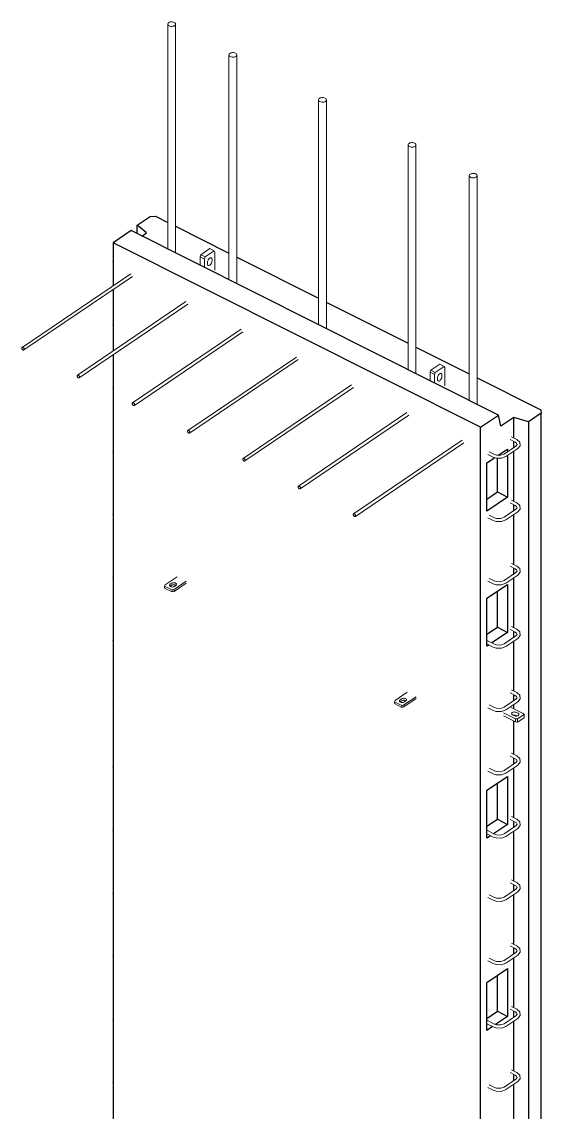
# Model space of a CAD drawing. Header units: millimetres. Extents: x -20701 to -6422, y 1067 to 18539.
# Drawn here: x -7740 to -6422, y 12848 to 15614 of the extents above; entities that cross this region are included whole.
import ezdxf

# ---------------------------------------------------------------- set-up
doc = ezdxf.new("R2010")
doc.units = ezdxf.units.MM
for name, color, linetype, lineweight in [('A-GENM', 13, 'Continuous', 18), ('A-WALL', 113, 'Continuous', 25), ('S-RBAR', 171, 'Continuous', 18)]:
    doc.layers.add(name, color=color, linetype=linetype, lineweight=lineweight)

# ---------------------------------------------------------------- blocks, each defined once
blk = doc.blocks.new('Rebar Bar - Part 2227165887-431004-3D Ortho')
at = {"layer": 'S-RBAR'}
blk.add_line((-13671.1, 7796.6), (-13670.8, 7793.9), dxfattribs=at)
blk = doc.blocks.new('Rebar Bar - Part 3166313199-431004-3D Ortho')
at = {"layer": 'S-RBAR'}
for p, q in [((-12719.8, 7290.9), (-12706.3, 7284.1)), ((-12702.7, 7291.3), (-12716.2, 7298))]:
    blk.add_line(p, q, dxfattribs=at)
blk = doc.blocks.new('Rebar Bar - Part 2227165887-V1-3D Ortho')
at = {"layer": 'S-RBAR'}
for points in [[(-12674.1, 7285.6, 0), (-12685.5, 7281.3, 0), (-12699.2, 7281.7, 0), (-12706.3, 7284.1, 0)], [(-12678.6, 7292.2, 0), (-12687.1, 7289.2, 0), (-12698.2, 7289.6, 0), (-12702.7, 7291.3, 0)]]:
    blk.add_polyline3d(points, dxfattribs=at)
blk = doc.blocks.new('Rebar Bar - Part 981547073-431004-3D Ortho')
at = {"layer": 'S-RBAR'}
for p, q in [((-12648.5, 7312.5), (-12678.6, 7292.2)), ((-12674.1, 7285.6), (-12644.1, 7305.9))]:
    blk.add_line(p, q, dxfattribs=at)
blk = doc.blocks.new('Rebar Bar - Part 2227165887-V2-3D Ortho')
at = {"layer": 'S-RBAR'}
for points in [[(-12648.5, 7312.5, 0), (-12645.5, 7316.4, 0), (-12646.9, 7319.8, 0), (-12650.2, 7322.1, 0)], [(-12644.1, 7305.9, 0), (-12638.1, 7313.3, 0), (-12639.1, 7322.6, 0), (-12646.6, 7329.3, 0)]]:
    blk.add_polyline3d(points, dxfattribs=at)
blk = doc.blocks.new('Rebar Bar - Part 3131074535-431004-3D Ortho')
at = {"layer": 'S-RBAR'}
for p, q in [((-12646.6, 7329.3), (-12660.1, 7336)), ((-12663.7, 7328.9), (-12650.2, 7322.1))]:
    blk.add_line(p, q, dxfattribs=at)
blk = doc.blocks.new('Rebar Bar - Part 3166313199-V3-3D Ortho')
at = {"layer": 'S-RBAR'}
for p, q in [((-12702.7, 7451.8), (-12722.5, 7461.8)), ((-12722.5, 7452.8), (-12706.3, 7444.7))]:
    blk.add_line(p, q, dxfattribs=at)
blk = doc.blocks.new('Rebar Bar - Part 3166313199-V8-3D Ortho')
at = {"layer": 'S-RBAR'}
for p, q in [((-12720.1, 13874.5), (-12706.3, 13867.6)), ((-12702.7, 13874.8), (-12716.2, 13881.5))]:
    blk.add_line(p, q, dxfattribs=at)
blk = doc.blocks.new('Rebar Bar - Part 3450276098-431004-3D Ortho')
at = {"layer": 'S-RBAR'}
for p, q in [((-12766.9, 15224.2), (-12766.9, 14653.8)), ((-12746.9, 14643.7), (-12746.9, 15224.2))]:
    blk.add_line(p, q, dxfattribs=at)
for points in [[(-12750.4, 15228.6, 0), (-12752.6, 15229.5, 0), (-12755.1, 15230, 0), (-12757.7, 15230, 0), (-12760.2, 15229.7, 0), (-12762.6, 15229, 0), (-12764.5, 15228, 0), (-12765.9, 15226.8, 0), (-12766.8, 15225.3, 0), (-12766.9, 15223.8, 0), (-12766.4, 15222.3, 0), (-12765.2, 15220.9, 0), (-12763.5, 15219.8, 0)], [(-12763.5, 15219.8, 0), (-12761.3, 15219, 0), (-12758.8, 15218.5, 0), (-12756.2, 15218.4, 0), (-12753.6, 15218.7, 0), (-12751.3, 15219.4, 0), (-12749.4, 15220.4, 0), (-12747.9, 15221.7, 0), (-12747.1, 15223.1, 0), (-12747, 15224.7, 0), (-12747.5, 15226.1, 0), (-12748.7, 15227.5, 0), (-12750.4, 15228.6, 0)]]:
    blk.add_polyline3d(points, dxfattribs=at)
blk = doc.blocks.new('Rebar Bar - Part 3314717470-431004-3D Ortho')
at = {"layer": 'S-RBAR'}
for p, q in [((-13376.9, 15530.6), (-13376.9, 14960.1)), ((-13356.9, 14950.1), (-13356.9, 15530.6))]:
    blk.add_line(p, q, dxfattribs=at)
for points in [[(-13360.4, 15535, 0), (-13362.6, 15535.8, 0), (-13365, 15536.3, 0), (-13367.6, 15536.4, 0), (-13370.2, 15536.1, 0), (-13372.5, 15535.4, 0), (-13374.5, 15534.4, 0), (-13375.9, 15533.1, 0), (-13376.7, 15531.7, 0), (-13376.9, 15530.1, 0), (-13376.3, 15528.7, 0), (-13375.2, 15527.3, 0), (-13373.4, 15526.2, 0)], [(-13373.4, 15526.2, 0), (-13371.2, 15525.3, 0), (-13368.8, 15524.8, 0), (-13366.2, 15524.8, 0), (-13363.6, 15525.1, 0), (-13361.3, 15525.8, 0), (-13359.3, 15526.8, 0), (-13357.9, 15528, 0), (-13357.1, 15529.5, 0), (-13356.9, 15531, 0), (-13357.5, 15532.5, 0), (-13358.6, 15533.9, 0), (-13360.4, 15535, 0)]]:
    blk.add_polyline3d(points, dxfattribs=at)
blk = doc.blocks.new('RR spread anchor face based - RR-SA-5_0-240-2134540-3D Ortho')
at = {"layer": 'A-GENM'}
for p, q in [((-13450, 15018.4), (-13448.4, 15023.6)), ((-13448.4, 15023.6), (-13425.6, 15039.1)), ((-13448.4, 15023.6), (-13437, 15017.9)), ((-13414.2, 15033.4), (-13437, 15017.9)), ((-13425.6, 15039.1), (-13414.2, 15033.4)), ((-13412.6, 15030.4), (-13414.2, 15033.4)), ((-13412.6, 14984), (-13412.6, 15030.4)), ((-13450, 14996.8), (-13450, 15018.4)), ((-13438.7, 15012.7), (-13450, 15018.4)), ((-13437, 15017.9), (-13438.7, 15012.7)), ((-13438.7, 15012.7), (-13438.7, 14991.1)), ((-13431.5, 15000.3), (-13431.5, 15003.5)), ((-13419.8, 15011.5), (-13419.8, 15008.2))]:
    blk.add_line(p, q, dxfattribs=at)
for points in [[(-13431.5, 15003.5, 0), (-13431.3, 15005.6, 0), (-13430.7, 15007.7, 0), (-13429.8, 15009.9, 0), (-13428.6, 15011.9, 0), (-13427.1, 15013.6, 0), (-13425.6, 15014.8, 0), (-13424.1, 15015.6, 0), (-13422.7, 15015.8, 0), (-13421.5, 15015.5, 0), (-13420.5, 15014.6, 0), (-13420, 15013.3, 0), (-13419.8, 15011.5, 0)], [(-13429.8, 14996.3, 0), (-13430.7, 14997.2, 0), (-13431.3, 14998.5, 0), (-13431.5, 15000.3, 0)], [(-13419.8, 15008.2, 0), (-13420, 15006.2, 0), (-13420.5, 15004.1, 0), (-13421.5, 15001.9, 0), (-13422.7, 14999.9, 0), (-13424.1, 14998.2, 0), (-13425.6, 14997, 0), (-13427.1, 14996.2, 0), (-13428.6, 14996, 0)]]:
    blk.add_polyline3d(points, dxfattribs=at)
blk = doc.blocks.new('RR spread anchor face based - RR-SA-1_4-160-2134593-3D Ortho')
at = {"layer": 'A-GENM'}
for p, q in [((-12924.5, 8060.8), (-12955.4, 8039.9)), ((-12932.7, 8028.5), (-12901.7, 8049.4)), ((-12955.4, 8039.9), (-12956.8, 8036.7)), ((-12956.8, 8036.7), (-12937.8, 8027.2)), ((-12956.8, 8031.9), (-12956.8, 8036.7)), ((-12937.8, 8022.3), (-12956.8, 8031.9)), ((-12942.5, 8041.5), (-12938.6, 8044.1)), ((-12938.6, 8039.3), (-12942.5, 8036.6)), ((-12937.8, 8027.2), (-12932.7, 8028.5)), ((-12937.8, 8022.3), (-12937.8, 8027.2)), ((-12932.7, 8023.6), (-12937.8, 8022.3)), ((-12901.7, 8044.6), (-12932.7, 8023.6)), ((-12932.7, 8028.5), (-12932.7, 8023.6)), ((-12928, 8038.8), (-12931.9, 8036.2))]:
    blk.add_line(p, q, dxfattribs=at)
for points in [[(-12931.9, 8036.2, 0), (-12933.3, 8035.5, 0), (-12934.9, 8035, 0), (-12936.7, 8034.8, 0), (-12938.5, 8034.8, 0), (-12940.2, 8035.1, 0), (-12941.8, 8035.7, 0), (-12943, 8036.5, 0), (-12943.8, 8037.5, 0), (-12944.2, 8038.5, 0), (-12944.1, 8039.6, 0), (-12943.5, 8040.6, 0), (-12942.5, 8041.5, 0)], [(-12938.6, 8044.1, 0), (-12937.2, 8044.9, 0), (-12935.6, 8045.3, 0), (-12933.8, 8045.5, 0), (-12932, 8045.5, 0), (-12930.3, 8045.2, 0), (-12928.7, 8044.6, 0), (-12927.5, 8043.8, 0), (-12926.7, 8042.8, 0), (-12926.3, 8041.8, 0), (-12926.4, 8040.7, 0), (-12927, 8039.7, 0), (-12928, 8038.8, 0)], [(-12927.7, 8039.1, 0), (-12928.7, 8039.7, 0), (-12930.3, 8040.3, 0), (-12932, 8040.6, 0), (-12933.8, 8040.7, 0), (-12935.6, 8040.5, 0), (-12937.2, 8040, 0), (-12938.6, 8039.3, 0)]]:
    blk.add_polyline3d(points, dxfattribs=at)
blk = doc.blocks.new('RR spread anchor face based - RR-SA-1_4-160-V11-3D Ortho')
at = {"layer": 'A-GENM'}
for p, q in [((-13507.9, 14206.8), (-13538.9, 14185.9)), ((-13526, 14187.5), (-13522, 14190.1)), ((-13516.1, 14174.5), (-13485.2, 14195.4)), ((-13485.2, 14190.5), (-13516.1, 14169.6)), ((-13538.9, 14185.9), (-13540.2, 14182.7)), ((-13540.2, 14182.7), (-13521.3, 14173.2)), ((-13540.2, 14177.8), (-13540.2, 14182.7)), ((-13521.3, 14168.3), (-13540.2, 14177.8)), ((-13522, 14185.2), (-13526, 14182.6)), ((-13521.3, 14173.2), (-13516.1, 14174.5)), ((-13521.3, 14168.3), (-13521.3, 14173.2)), ((-13516.1, 14169.6), (-13521.3, 14168.3)), ((-13516.1, 14174.5), (-13516.1, 14169.6)), ((-13511.4, 14184.8), (-13515.4, 14182.1))]:
    blk.add_line(p, q, dxfattribs=at)
for points in [[(-13522, 14190.1, 0), (-13520.7, 14190.8, 0), (-13519.1, 14191.3, 0), (-13517.3, 14191.5, 0), (-13515.4, 14191.5, 0), (-13513.7, 14191.1, 0), (-13512.2, 14190.5, 0), (-13511, 14189.8, 0), (-13510.1, 14188.8, 0), (-13509.8, 14187.8, 0), (-13509.9, 14186.7, 0), (-13510.4, 14185.7, 0), (-13511.4, 14184.8, 0)], [(-13515.4, 14182.1, 0), (-13516.7, 14181.4, 0), (-13518.3, 14180.9, 0), (-13520.1, 14180.7, 0), (-13522, 14180.8, 0), (-13523.7, 14181.1, 0), (-13525.2, 14181.7, 0), (-13526.4, 14182.5, 0), (-13527.3, 14183.5, 0), (-13527.6, 14184.5, 0), (-13527.5, 14185.6, 0), (-13527, 14186.6, 0), (-13526, 14187.5, 0)], [(-13511.3, 14185.2, 0), (-13512.2, 14185.7, 0), (-13513.7, 14186.3, 0), (-13515.4, 14186.6, 0), (-13517.3, 14186.6, 0), (-13519.1, 14186.4, 0), (-13520.7, 14186, 0), (-13522, 14185.2, 0)]]:
    blk.add_polyline3d(points, dxfattribs=at)
blk = doc.blocks.new('RR spread anchor face based - RR-SA-2_5-200-1726821-3D Ortho')
at = {"layer": 'A-GENM'}
for p, q in [((-12680.1, 13861.9), (-12649.8, 13846.7)), ((-12630.2, 13860), (-12660.5, 13875.2)), ((-12647.9, 13862.7), (-12643.4, 13860.4)), ((-12628.1, 13857), (-12630.2, 13860)), ((-12649.8, 13838.6), (-12680.1, 13853.8)), ((-12652.5, 13854.3), (-12657.1, 13856.5)), ((-12649.8, 13846.7), (-12644.4, 13845.9)), ((-12649.8, 13838.6), (-12649.8, 13846.7)), ((-12644.4, 13837.8), (-12649.8, 13838.6)), ((-12645.7, 13853.5), (-12647.9, 13854.6)), ((-12644.4, 13845.9), (-12628.1, 13857)), ((-12628.1, 13848.8), (-12644.4, 13837.8)), ((-12644.4, 13837.8), (-12644.4, 13845.9)), ((-12628.1, 13848.8), (-12628.1, 13857))]:
    blk.add_line(p, q, dxfattribs=at)
for points in [[(-12657.1, 13856.5, 0), (-12658.3, 13857.3, 0), (-12659.1, 13858.3, 0), (-12659.5, 13859.3, 0), (-12659.4, 13860.4, 0), (-12658.8, 13861.4, 0), (-12657.8, 13862.3, 0), (-12656.5, 13863, 0), (-12654.8, 13863.5, 0), (-12653, 13863.7, 0), (-12651.2, 13863.6, 0), (-12649.5, 13863.3, 0), (-12647.9, 13862.7, 0)], [(-12643.4, 13860.4, 0), (-12642.2, 13859.6, 0), (-12641.4, 13858.7, 0), (-12641, 13857.7, 0), (-12641.1, 13856.6, 0), (-12641.7, 13855.6, 0), (-12642.7, 13854.7, 0), (-12644, 13854, 0), (-12645.7, 13853.5, 0), (-12647.4, 13853.3, 0), (-12649.3, 13853.3, 0), (-12651, 13853.7, 0), (-12652.5, 13854.3, 0)], [(-12647.9, 13854.6, 0), (-12649.5, 13855.2, 0), (-12651.2, 13855.5, 0), (-12653, 13855.6, 0), (-12654.8, 13855.4, 0)]]:
    blk.add_polyline3d(points, dxfattribs=at)
blk = doc.blocks.new('Rebar Bar - Part 1982606284-431004-3D Ortho')
at = {"layer": 'S-RBAR'}
for p, q in [((-13626.2, 14975.2), (-13901.7, 14788.6)), ((-13897.2, 14782), (-13621.7, 14968.6))]:
    blk.add_line(p, q, dxfattribs=at)
for points in [[(-13896.4, 14783.8, 0), (-13896.5, 14784.7, 0), (-13896.8, 14785.6, 0), (-13897.3, 14786.6, 0), (-13897.9, 14787.4, 0), (-13898.7, 14788.1, 0), (-13899.5, 14788.6, 0), (-13900.2, 14788.9, 0), (-13901, 14788.9, 0), (-13901.6, 14788.7, 0), (-13902.1, 14788.3, 0), (-13902.4, 14787.6, 0), (-13902.5, 14786.9, 0)], [(-13902.5, 14786.9, 0), (-13902.4, 14786, 0), (-13902.1, 14785, 0), (-13901.6, 14784.1, 0), (-13901, 14783.3, 0), (-13900.2, 14782.6, 0), (-13899.5, 14782.1, 0), (-13898.7, 14781.8, 0), (-13897.9, 14781.8, 0), (-13897.3, 14782, 0), (-13896.8, 14782.4, 0), (-13896.5, 14783, 0), (-13896.4, 14783.8, 0)]]:
    blk.add_polyline3d(points, dxfattribs=at)

msp = doc.modelspace()

# ---------------------------------------------------------------- linework, layer by layer
at = {"layer": 'A-WALL'}
for p, q in [((-7447.27349, 15098.46665), (-7414.64666, 15120.56006)), ((-7414.64666, 15120.56006), (-7400.54004, 15121.17347)), ((-7400.54004, 15121.17347), (-7369.68936, 15105.67889)), ((-7462.65212, 15084.80014), (-7508.32417, 15053.8731)), ((-6530.64628, 14616.70535), (-7462.65212, 15084.80014)), ((-7447.27349, 15077.0763), (-7447.27349, 15098.46665)), ((-7423.49005, 15078.82515), (-7447.27349, 15098.46665)), ((-7435.10101, 15070.96274), (-7423.49005, 15078.82515)), ((-7349.75601, 15095.66747), (-7214.35505, 15027.66309)), ((-6576.31833, 14585.77831), (-7508.32417, 15053.8731)), ((-7508.32417, 15053.8731), (-7508.32417, 14944.97073)), ((-7194.55777, 15017.72001), (-6987.03655, 14913.49363)), ((-7508.32417, 14935.42498), (-7508.32417, 14779.58727)), ((-6967.23927, 14903.55055), (-6759.71806, 14799.32417)), ((-6739.92077, 14789.38109), (-6604.38375, 14721.30837)), ((-7508.32417, 14770.09713), (-7508.32417, 7665.60399)), ((-6584.4504, 14711.29696), (-6423.07441, 14630.24676)), ((-6576.31833, 14585.77831), (-6530.64628, 14616.70535)), ((-6524.12058, 14588.6305), (-6530.64628, 14616.70535)), ((-6491.48422, 14610.73036), (-6524.12058, 14588.6305)), ((-6491.48422, 14558.76784), (-6491.48422, 14610.73036)), ((-6454.64938, 14599.92668), (-6491.48422, 14610.73036)), ((-6422.02256, 14622.02008), (-6454.64938, 14599.92668)), ((-6423.07441, 14630.24676), (-6422.02256, 14622.02008)), ((-6422.02256, 11388.88867), (-6422.02256, 14622.02008)), ((-6576.31833, 7197.5092), (-6576.31833, 14585.77831)), ((-6454.64938, 14599.92668), (-6454.64938, 7244.15133)), ((-6491.48422, 14534.64313), (-6491.48422, 14549.82097)), ((-6531.21957, 14514.77414), (-6507.79847, 14530.63385)), ((-6507.79847, 14530.63385), (-6507.79847, 14523.53633)), ((-6491.48422, 14398.1945), (-6491.48422, 14525.09738)), ((-6560.00408, 14495.28258), (-6540.28442, 14508.63584)), ((-6560.00408, 14373.43097), (-6560.00408, 14495.28258)), ((-6533.26738, 14422.00089), (-6533.26738, 14507.03511)), ((-6507.79847, 14514.05011), (-6507.79847, 14408.78224)), ((-6560.00408, 14403.89601), (-6533.26738, 14422.00089)), ((-6533.26738, 14422.00089), (-6507.79847, 14408.78224)), ((-6507.79847, 14408.78224), (-6560.00408, 14373.43097)), ((-6491.48422, 14374.06979), (-6491.48422, 14389.24763)), ((-6491.48422, 14237.62116), (-6491.48422, 14364.52404)), ((-6491.48422, 14213.49645), (-6491.48422, 14228.67429)), ((-6491.48422, 14077.04782), (-6491.48422, 14203.9507)), ((-6560.00408, 14152.06722), (-6507.79847, 14187.41849)), ((-6533.26738, 14078.78553), (-6533.26738, 14170.1721)), ((-6507.79847, 14187.41849), (-6507.79847, 14065.56688)), ((-6560.00408, 14030.21561), (-6560.00408, 14152.06722)), ((-6560.00408, 14060.68065), (-6533.26738, 14078.78553)), ((-6533.26738, 14078.78553), (-6507.79847, 14065.56688)), ((-6507.79847, 14065.56688), (-6547.23754, 14038.86053)), ((-6491.48422, 14053.24775), (-6491.48422, 14068.10095)), ((-6555.13968, 14033.50956), (-6560.00408, 14030.21561)), ((-6491.48422, 13916.47448), (-6491.48422, 14043.37736)), ((-6491.48422, 13892.34977), (-6491.48422, 13907.52761)), ((-6491.48422, 13871.92431), (-6491.48422, 13882.80402)), ((-6491.48422, 13854.99222), (-6491.48422, 13855.45965)), ((-6491.48422, 13755.90114), (-6491.48422, 13840.71166)), ((-6491.48422, 13731.77643), (-6491.48422, 13746.86016)), ((-6491.48422, 13595.3278), (-6491.48422, 13722.23068)), ((-6560.00408, 13665.05903), (-6507.79847, 13700.4103)), ((-6507.79847, 13700.4103), (-6507.79847, 13578.55869)), ((-6560.00408, 13543.20742), (-6560.00408, 13665.05903)), ((-6533.26738, 13591.77734), (-6533.26738, 13683.16391)), ((-6560.00408, 13573.67246), (-6533.26738, 13591.77734)), ((-6533.26738, 13591.77734), (-6507.79847, 13578.55869)), ((-6491.48422, 13571.20309), (-6491.48422, 13586.38093)), ((-6507.79847, 13578.55869), (-6542.75376, 13554.88856)), ((-6491.48422, 13434.75446), (-6491.48422, 13561.65734)), ((-6550.33837, 13549.7526), (-6560.00408, 13543.20742)), ((-6491.48422, 13410.62975), (-6491.48422, 13425.80759)), ((-6491.48422, 13274.18112), (-6491.48422, 13401.084)), ((-6491.48422, 13250.05641), (-6491.48422, 13265.23425)), ((-6491.48422, 13113.60778), (-6491.48422, 13240.51066)), ((-6560.00408, 13177.6526), (-6507.79847, 13213.00387)), ((-6533.26738, 13104.37092), (-6533.26738, 13195.75748)), ((-6507.79847, 13213.00387), (-6507.79847, 13091.15226)), ((-6560.00408, 13055.80099), (-6560.00408, 13177.6526)), ((-6560.00408, 13086.26604), (-6533.26738, 13104.37092)), ((-6507.79847, 13091.15226), (-6537.88801, 13070.77699)), ((-6533.26738, 13104.37092), (-6507.79847, 13091.15226)), ((-6491.48422, 13089.48307), (-6491.48422, 13104.66091)), ((-6545.5193, 13065.60943), (-6560.00408, 13055.80099)), ((-6491.48422, 12953.03444), (-6491.48422, 13079.93732)), ((-6491.48422, 12928.90973), (-6491.48422, 12944.08757)), ((-6491.48422, 12792.4611), (-6491.48422, 12919.36398))]:
    msp.add_line(p, q, dxfattribs=at)

# ---------------------------------------------------------------- block references
at = {"layer": 'A-GENM'}
for name, p in [('RR spread anchor face based - RR-SA-5_0-240-2134540-3D Ortho', (6162.51877, 0)), ('RR spread anchor face based - RR-SA-5_0-240-2134540-3D Ortho', (6745.96958, -293.03495)), ('RR spread anchor face based - RR-SA-1_4-160-V11-3D Ortho', (6162.51877, 0)), ('RR spread anchor face based - RR-SA-1_4-160-2134593-3D Ortho', (6162.51877, 5852.93886)), ('RR spread anchor face based - RR-SA-2_5-200-1726821-3D Ortho', (6162.51877, 0))]:
    msp.add_blockref(name, p, dxfattribs=at)
at = {"layer": 'S-RBAR'}
for name, p in [('Rebar Bar - Part 3450276098-431004-3D Ortho', (5397.21317, 384.37052)), ('Rebar Bar - Part 3314717470-431004-3D Ortho', (6162.51877, 0)), ('Rebar Bar - Part 3314717470-431004-3D Ortho', (6389.83727, -114.16946)), ('Rebar Bar - Part 3314717470-431004-3D Ortho', (6617.15577, -228.33892)), ('Rebar Bar - Part 3450276098-431004-3D Ortho', (6162.51877, 0)), ('Rebar Bar - Part 2227165887-431004-3D Ortho', (6162.51877, 7209.55342)), ('Rebar Bar - Part 1982606284-431004-3D Ortho', (6162.51877, 0)), ('Rebar Bar - Part 1982606284-431004-3D Ortho', (6302.69851, -70.4045)), ('Rebar Bar - Part 2227165887-431004-3D Ortho', (6162.51877, 7049.34113)), ('Rebar Bar - Part 1982606284-431004-3D Ortho', (6442.87825, -140.809)), ('Rebar Bar - Part 1982606284-431004-3D Ortho', (6583.05799, -211.2135)), ('Rebar Bar - Part 1982606284-431004-3D Ortho', (6723.23773, -281.618)), ('Rebar Bar - Part 2227165887-431004-3D Ortho', (6162.51877, 6889.12883)), ('Rebar Bar - Part 1982606284-431004-3D Ortho', (6863.41747, -352.0225)), ('Rebar Bar - Part 1982606284-431004-3D Ortho', (7003.59721, -422.427)), ('Rebar Bar - Part 3131074535-431004-3D Ortho', (6162.51877, 7225.8003)), ('Rebar Bar - Part 2227165887-V2-3D Ortho', (6162.51877, 7225.8003)), ('Rebar Bar - Part 2227165887-431004-3D Ortho', (6162.51877, 6728.91653)), ('Rebar Bar - Part 3166313199-431004-3D Ortho', (6162.51877, 7225.8003)), ('Rebar Bar - Part 981547073-431004-3D Ortho', (6162.51877, 7225.8003)), ('Rebar Bar - Part 2227165887-V1-3D Ortho', (6162.51877, 7225.8003)), ('Rebar Bar - Part 3131074535-431004-3D Ortho', (6162.51877, 7065.22696)), ('Rebar Bar - Part 2227165887-V2-3D Ortho', (6162.51877, 7065.22696)), ('Rebar Bar - Part 2227165887-431004-3D Ortho', (6162.51877, 6568.70423)), ('Rebar Bar - Part 3166313199-431004-3D Ortho', (6162.51877, 7065.22696)), ('Rebar Bar - Part 2227165887-V1-3D Ortho', (6162.51877, 7065.22696)), ('Rebar Bar - Part 981547073-431004-3D Ortho', (6162.51877, 7065.22696)), ('Rebar Bar - Part 981547073-431004-3D Ortho', (6162.51877, 6904.65362)), ('Rebar Bar - Part 3131074535-431004-3D Ortho', (6162.51877, 6904.65362)), ('Rebar Bar - Part 2227165887-V2-3D Ortho', (6162.51877, 6904.65362)), ('Rebar Bar - Part 2227165887-431004-3D Ortho', (6162.51877, 6408.49193)), ('Rebar Bar - Part 3166313199-431004-3D Ortho', (6162.51877, 6904.65362)), ('Rebar Bar - Part 2227165887-V1-3D Ortho', (6162.51877, 6904.65362)), ('Rebar Bar - Part 3131074535-431004-3D Ortho', (6162.51877, 6744.08028)), ('Rebar Bar - Part 981547073-431004-3D Ortho', (6162.51877, 6744.08028)), ('Rebar Bar - Part 2227165887-V2-3D Ortho', (6162.51877, 6744.08028)), ('Rebar Bar - Part 2227165887-431004-3D Ortho', (6162.51877, 6248.27963)), ('Rebar Bar - Part 3166313199-V3-3D Ortho', (6162.51877, 6583.50694)), ('Rebar Bar - Part 2227165887-V1-3D Ortho', (6162.51877, 6744.08028)), ('Rebar Bar - Part 3131074535-431004-3D Ortho', (6162.51877, 6583.50694)), ('Rebar Bar - Part 2227165887-V2-3D Ortho', (6162.51877, 6583.50694)), ('Rebar Bar - Part 981547073-431004-3D Ortho', (6162.51877, 6583.50694)), ('Rebar Bar - Part 2227165887-431004-3D Ortho', (6162.51877, 6088.06734)), ('Rebar Bar - Part 3166313199-V8-3D Ortho', (6162.51877, 0)), ('Rebar Bar - Part 2227165887-V1-3D Ortho', (6162.51877, 6583.50694)), ('Rebar Bar - Part 3131074535-431004-3D Ortho', (6162.51877, 6422.9336)), ('Rebar Bar - Part 2227165887-V2-3D Ortho', (6162.51877, 6422.9336)), ('Rebar Bar - Part 2227165887-431004-3D Ortho', (6162.51877, 5927.85504)), ('Rebar Bar - Part 3166313199-431004-3D Ortho', (6162.51877, 6422.9336)), ('Rebar Bar - Part 981547073-431004-3D Ortho', (6162.51877, 6422.9336)), ('Rebar Bar - Part 2227165887-V1-3D Ortho', (6162.51877, 6422.9336)), ('Rebar Bar - Part 3131074535-431004-3D Ortho', (6162.51877, 6262.36026)), ('Rebar Bar - Part 2227165887-V2-3D Ortho', (6162.51877, 6262.36026)), ('Rebar Bar - Part 2227165887-431004-3D Ortho', (6162.51877, 5767.64274)), ('Rebar Bar - Part 3166313199-V3-3D Ortho', (6162.51877, 6101.78692)), ('Rebar Bar - Part 2227165887-V1-3D Ortho', (6162.51877, 6262.36026)), ('Rebar Bar - Part 981547073-431004-3D Ortho', (6162.51877, 6262.36026)), ('Rebar Bar - Part 3131074535-431004-3D Ortho', (6162.51877, 6101.78692)), ('Rebar Bar - Part 2227165887-V2-3D Ortho', (6162.51877, 6101.78692)), ('Rebar Bar - Part 2227165887-431004-3D Ortho', (6162.51877, 5607.43044)), ('Rebar Bar - Part 3166313199-431004-3D Ortho', (6162.51877, 6101.78692)), ('Rebar Bar - Part 2227165887-V1-3D Ortho', (6162.51877, 6101.78692)), ('Rebar Bar - Part 981547073-431004-3D Ortho', (6162.51877, 6101.78692)), ('Rebar Bar - Part 3131074535-431004-3D Ortho', (6162.51877, 5941.21358)), ('Rebar Bar - Part 981547073-431004-3D Ortho', (6162.51877, 5941.21358)), ('Rebar Bar - Part 2227165887-V2-3D Ortho', (6162.51877, 5941.21358)), ('Rebar Bar - Part 2227165887-431004-3D Ortho', (6162.51877, 5447.21814)), ('Rebar Bar - Part 3166313199-431004-3D Ortho', (6162.51877, 5941.21358)), ('Rebar Bar - Part 2227165887-V1-3D Ortho', (6162.51877, 5941.21358)), ('Rebar Bar - Part 3131074535-431004-3D Ortho', (6162.51877, 5780.64024)), ('Rebar Bar - Part 2227165887-431004-3D Ortho', (6162.51877, 5287.00584)), ('Rebar Bar - Part 981547073-431004-3D Ortho', (6162.51877, 5780.64024)), ('Rebar Bar - Part 2227165887-V2-3D Ortho', (6162.51877, 5780.64024)), ('Rebar Bar - Part 3166313199-V3-3D Ortho', (6162.51877, 5620.0669)), ('Rebar Bar - Part 2227165887-V1-3D Ortho', (6162.51877, 5780.64024)), ('Rebar Bar - Part 3131074535-431004-3D Ortho', (6162.51877, 5620.0669)), ('Rebar Bar - Part 2227165887-V2-3D Ortho', (6162.51877, 5620.0669)), ('Rebar Bar - Part 2227165887-431004-3D Ortho', (6162.51877, 5126.79355)), ('Rebar Bar - Part 3166313199-431004-3D Ortho', (6162.51877, 5620.0669)), ('Rebar Bar - Part 981547073-431004-3D Ortho', (6162.51877, 5620.0669)), ('Rebar Bar - Part 2227165887-V1-3D Ortho', (6162.51877, 5620.0669))]:
    msp.add_blockref(name, p, dxfattribs=at)

doc.saveas('drawing.dxf')
